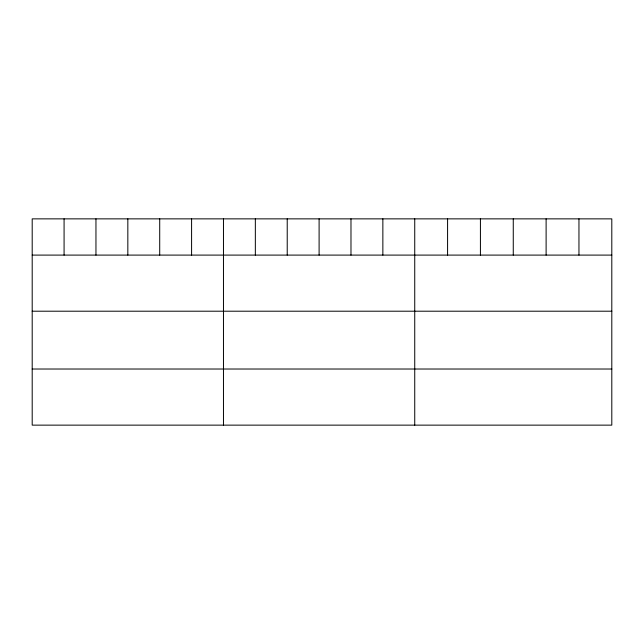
<?xml version="1.0" encoding="UTF-8"?>
<svg xmlns="http://www.w3.org/2000/svg" width="644" height="644" viewBox="0 0 644 644"><rect width="100%" height="100%" fill="white"/><g stroke="black" fill="none" stroke-linecap="round" stroke-linejoin="round"><path stroke-width="0.97" d="M611.8 311.205L611.8 218.863L32.2 218.863L32.2 425.137L611.8 425.137L611.8 311.205L32.2 311.205M32.2 255.096L611.8 255.096M32.2 369.02L611.8 369.02M578.956 218.863L578.956 255.096M546.112 218.863L546.112 255.096M513.268 218.863L513.268 255.096M480.424 218.863L480.424 255.096M447.58 218.863L447.58 255.096M414.736 218.863L414.736 425.137M382.858 218.863L382.858 255.096M350.98 218.863L350.98 255.096M319.102 218.863L319.102 255.096M287.224 218.863L287.224 255.096M255.346 218.863L255.346 255.096M223.468 218.863L223.468 425.137M191.59 218.863L191.59 255.096M159.712 218.863L159.712 255.096M127.834 218.863L127.834 255.096M95.956 218.863L95.956 255.096M64.078 218.863L64.078 255.096"/></g></svg>
